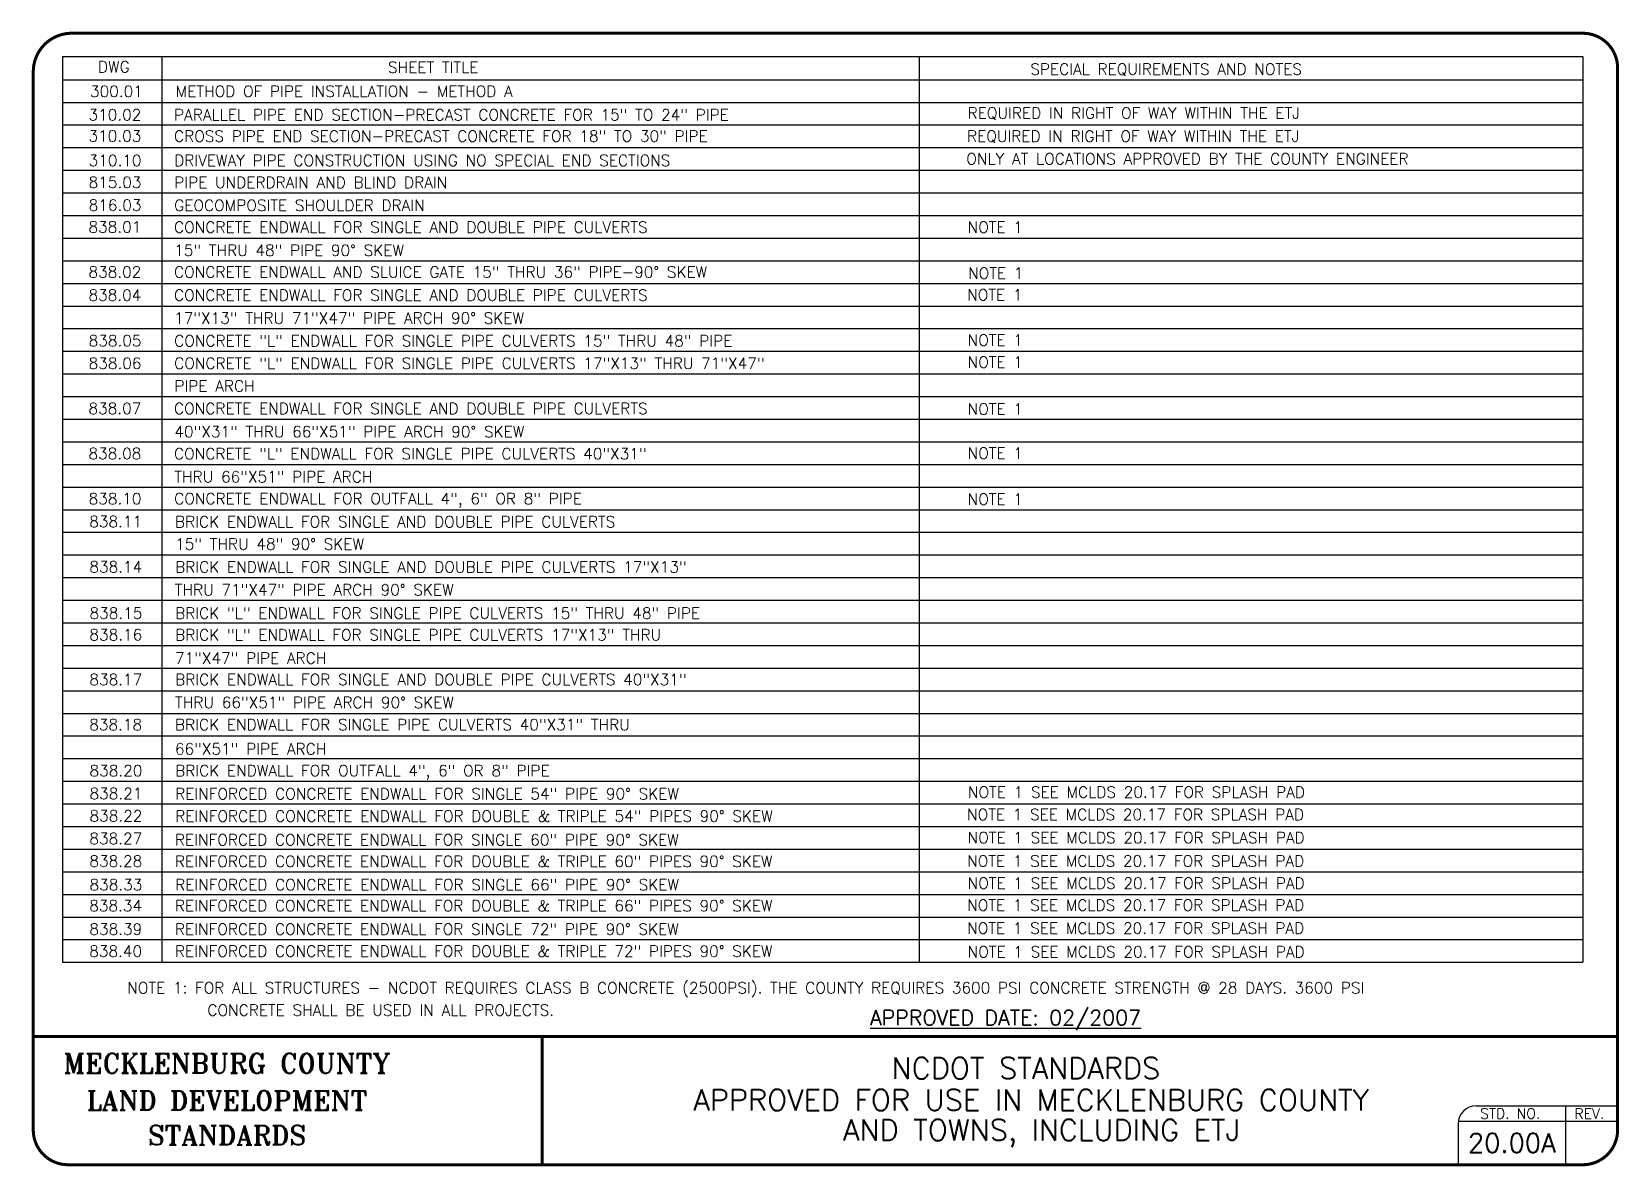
# Model space of a CAD drawing. Header units: feet. Extents: x 0 to 10.5, y 0 to 7.5.
import ezdxf
from ezdxf.enums import TextEntityAlignment as Align

# ---------------------------------------------------------------- set-up
doc = ezdxf.new("R2010")
doc.units = ezdxf.units.FT
doc.header["$LTSCALE"] = 0.5
doc.header["$MEASUREMENT"] = 0
doc.layers.add('MECK-DETAIL', color=7, linetype='CONTINUOUS')
doc.styles.add('ROMANS', font='romans', dxfattribs={"height": 2})
doc.styles.add('ROMANT', font='romant')
doc.styles.get("Standard").update_dxf_attribs({"font": 'simplex'})

# ---------------------------------------------------------------- blocks, each defined once
blk = doc.blocks.new('MECKCOUNTYSEAL')
at = {"layer": 'MECK-DETAIL', "color": 7, "const_width": 0.02}
blk.add_lwpolyline([(3.143, 0.85), (3.143, 0)], dxfattribs=at)
at = {"layer": 'MECK-DETAIL', "color": 7, "style": 'ROMANT'}
for s, height, p in [('MECKLENBURG COUNTY', 0.12871, (1.054, 0.608)), ('LAND DEVELOPMENT', 0.12871, (1.054, 0.362)), ('STANDARDS', 0.1287, (1.054, 0.131))]:
    blk.add_text(s, height=height, dxfattribs=at).set_placement(p, align=Align.CENTER)

msp = doc.modelspace()

# ---------------------------------------------------------------- linework, layer by layer
at = {"layer": 'MECK-DETAIL', "color": 7}
for p, q in [((0.193, 7.346), (0.193, 1.342)), ((0.193, 7.346), (10.268, 7.346)), ((0.852, 7.344), (0.852, 1.342)), ((5.87, 7.345), (5.87, 1.342)), ((10.268, 7.346), (10.268, 1.342)), ((0.193, 7.192), (10.268, 7.192)), ((0.193, 7.042), (10.268, 7.042)), ((0.193, 6.892), (10.268, 6.892)), ((0.193, 6.742), (10.268, 6.742)), ((0.193, 6.592), (10.268, 6.592)), ((0.193, 6.442), (10.268, 6.442)), ((0.193, 6.292), (10.268, 6.292)), ((0.193, 6.142), (10.268, 6.142)), ((0.193, 5.992), (10.268, 5.992)), ((0.193, 5.842), (10.268, 5.842)), ((0.193, 5.692), (10.268, 5.692)), ((0.193, 5.542), (10.268, 5.542)), ((0.193, 5.392), (10.268, 5.392)), ((0.193, 5.242), (10.268, 5.242)), ((0.193, 5.092), (10.268, 5.092)), ((0.193, 4.942), (10.268, 4.942)), ((0.193, 4.792), (10.268, 4.792)), ((0.193, 4.642), (10.268, 4.642)), ((0.193, 4.492), (10.268, 4.492)), ((0.193, 4.342), (10.268, 4.342)), ((0.193, 4.192), (10.268, 4.192)), ((0.193, 4.042), (10.268, 4.042)), ((0.193, 3.892), (10.268, 3.892)), ((0.193, 3.742), (10.268, 3.742)), ((0.193, 3.592), (10.268, 3.592)), ((0.193, 3.442), (10.268, 3.442)), ((0.193, 3.292), (10.268, 3.292)), ((0.193, 3.142), (10.268, 3.142)), ((0.193, 2.992), (10.268, 2.992)), ((0.193, 2.842), (10.268, 2.842)), ((0.193, 2.692), (10.268, 2.692)), ((0.193, 2.542), (10.268, 2.542)), ((0.193, 2.392), (10.268, 2.392)), ((0.193, 2.242), (10.268, 2.242)), ((0.193, 2.092), (10.268, 2.092)), ((0.193, 1.942), (10.268, 1.942)), ((0.193, 1.792), (10.268, 1.792)), ((0.193, 1.642), (10.268, 1.642)), ((0.193, 1.492), (10.268, 1.492)), ((0.193, 1.342), (10.268, 1.342)), ((9.562, 0.391), (10.504, 0.391)), ((10.153, 0.391), (10.153, 0)), ((9.442, 0.271), (9.442, 0)), ((9.444, 0.289), (10.499, 0.289))]:
    msp.add_line(p, q, dxfattribs=at)
at = {"layer": 'MECK-DETAIL', "color": 7, "const_width": 0.02}
msp.add_lwpolyline([(0.244, 7.5), (10.269, 7.5, -0.414215), (10.499, 7.27), (10.499, 0.23, -0.414214), (10.269, 0), (0.23, 0, -0.414214), (0, 0.23), (0, 7.245, -0.401569), (0.244, 7.5, -0.650938)], format="xyb", dxfattribs=at)
msp.add_lwpolyline([(0.002, 0.85), (10.5, 0.85)], dxfattribs=at)
at = {"layer": 'MECK-DETAIL', "color": 7}
msp.add_arc((9.562, 0.271), 0.12, 90, 180, dxfattribs=at)

# ---------------------------------------------------------------- block references
at = {"layer": 'MECK-DETAIL'}
msp.add_blockref('MECKCOUNTYSEAL', (0.23, 0), dxfattribs=at)

# ---------------------------------------------------------------- texts
at = {"layer": 'MECK-DETAIL', "color": 7, "style": 'ROMANS'}
for s, height, p in [('DWG', 0.0743, (0.429, 7.24)), ('SHEET TITLE', 0.07434, (2.351, 7.237)), ('SPECIAL REQUIREMENTS AND NOTES', 0.07434, (6.607, 7.225)), ('300.01', 0.0743, (0.376, 7.078)), ('METHOD OF PIPE INSTALLATION - METHOD A', 0.07434, (0.944, 7.078)), ('310.02', 0.0743, (0.366, 6.922)), ('PARALLEL PIPE END SECTION-PRECAST CONCRETE FOR 15" TO 24" PIPE', 0.07434, (0.933, 6.922)), ('REQUIRED IN RIGHT OF WAY WITHIN THE ETJ', 0.07434, (6.192, 6.934)), ('310.03', 0.0743, (0.366, 6.782)), ('CROSS PIPE END SECTION-PRECAST CONCRETE FOR 18" TO 30" PIPE', 0.07434, (0.933, 6.781)), ('REQUIRED IN RIGHT OF WAY WITHIN THE ETJ', 0.07434, (6.188, 6.78)), ('310.10', 0.0743, (0.367, 6.62)), ('DRIVEWAY PIPE CONSTRUCTION USING NO SPECIAL END SECTIONS', 0.07434, (0.934, 6.62)), ('ONLY AT LOCATIONS APPROVED BY THE COUNTY ENGINEER', 0.07434, (6.183, 6.631)), ('815.03', 0.0743, (0.367, 6.475)), ('PIPE UNDERDRAIN AND BLIND DRAIN', 0.07434, (0.934, 6.474)), ('816.03', 0.0743, (0.367, 6.323)), ('GEOCOMPOSITE SHOULDER DRAIN', 0.07434, (0.934, 6.322)), ('838.01', 0.0743, (0.366, 6.179)), ('CONCRETE ENDWALL FOR SINGLE AND DOUBLE PIPE CULVERTS', 0.07434, (0.933, 6.178)), ('NOTE 1', 0.0743, (6.192, 6.177)), ('15" THRU 48" PIPE 90%%D SKEW', 0.07434, (0.934, 6.024)), ('838.02', 0.0743, (0.366, 5.88)), ('CONCRETE ENDWALL AND SLUICE GATE 15" THRU 36" PIPE-90%%D SKEW', 0.07434, (0.933, 5.88)), ('NOTE 1', 0.0743, (6.195, 5.872)), ('838.04', 0.0743, (0.366, 5.727)), ('CONCRETE ENDWALL FOR SINGLE AND DOUBLE PIPE CULVERTS', 0.07434, (0.933, 5.727)), ('NOTE 1', 0.0743, (6.189, 5.729)), ('17"X13" THRU 71"X47" PIPE ARCH 90%%D SKEW', 0.07434, (0.933, 5.575)), ('838.05', 0.0743, (0.367, 5.425)), ('CONCRETE "L" ENDWALL FOR SINGLE PIPE CULVERTS 15" THRU 48" PIPE', 0.07434, (0.934, 5.424)), ('NOTE 1', 0.0743, (6.192, 5.429)), ('838.06', 0.0743, (0.367, 5.275)), ('CONCRETE "L" ENDWALL FOR SINGLE PIPE CULVERTS 17"X13" THRU 71"X47"', 0.07434, (0.934, 5.275)), ('NOTE 1', 0.0743, (6.192, 5.283)), ('PIPE ARCH', 0.0743, (0.935, 5.125)), ('838.07', 0.0743, (0.366, 4.976)), ('CONCRETE ENDWALL FOR SINGLE AND DOUBLE PIPE CULVERTS', 0.07434, (0.933, 4.975)), ('NOTE 1', 0.0743, (6.192, 4.972)), ('40"X31" THRU 66"X51" PIPE ARCH 90%%D SKEW', 0.07434, (0.935, 4.822)), ('838.08', 0.0743, (0.366, 4.677)), ('CONCRETE "L" ENDWALL FOR SINGLE PIPE CULVERTS 40"X31"', 0.07434, (0.933, 4.676)), ('NOTE 1', 0.0743, (6.192, 4.679)), ('THRU 66"X51" PIPE ARCH', 0.07434, (0.935, 4.523)), ('838.10', 0.0743, (0.367, 4.378)), ('CONCRETE ENDWALL FOR OUTFALL 4", 6" OR 8" PIPE', 0.07434, (0.934, 4.378)), ('NOTE 1', 0.0743, (6.192, 4.375)), ('838.11', 0.0743, (0.371, 4.226)), ('BRICK ENDWALL FOR SINGLE AND DOUBLE PIPE CULVERTS', 0.07434, (0.939, 4.225)), ('15" THRU 48" 90%%D SKEW ', 0.07434, (0.94, 4.077)), ('838.14', 0.0743, (0.372, 3.926)), ('BRICK ENDWALL FOR SINGLE AND DOUBLE PIPE CULVERTS 17"X13"', 0.07434, (0.94, 3.925)), ('THRU 71"X47" PIPE ARCH 90%%D SKEW', 0.07434, (0.938, 3.774)), ('838.15', 0.0743, (0.373, 3.619)), ('BRICK "L" ENDWALL FOR SINGLE PIPE CULVERTS 15" THRU 48" PIPE', 0.07434, (0.94, 3.619)), ('838.16', 0.0743, (0.372, 3.476)), ('BRICK "L" ENDWALL FOR SINGLE PIPE CULVERTS 17"X13" THRU', 0.07434, (0.94, 3.475)), ('71"X47" PIPE ARCH', 0.07434, (0.939, 3.321)), ('838.17', 0.0743, (0.372, 3.179)), ('BRICK ENDWALL FOR SINGLE AND DOUBLE PIPE CULVERTS 40"X31"', 0.07434, (0.94, 3.179)), ('THRU 66"X51" PIPE ARCH 90%%D SKEW', 0.07434, (0.94, 3.027)), ('838.18', 0.0743, (0.371, 2.88)), ('BRICK ENDWALL FOR SINGLE PIPE CULVERTS 40"X31" THRU', 0.07434, (0.939, 2.88)), ('66"X51" PIPE ARCH', 0.07434, (0.939, 2.719)), ('838.20', 0.0743, (0.373, 2.575)), ('BRICK ENDWALL FOR OUTFALL 4", 6" OR 8" PIPE', 0.07434, (0.94, 2.575)), ('838.21', 0.0743, (0.373, 2.423)), ('REINFORCED CONCRETE ENDWALL FOR SINGLE 54" PIPE 90%%D SKEW', 0.07434, (0.94, 2.422)), ('NOTE 1 SEE MCLDS 20.17 FOR SPLASH PAD', 0.07434, (6.194, 2.433)), ('838.22', 0.0743, (0.373, 2.275)), ('REINFORCED CONCRETE ENDWALL FOR DOUBLE & TRIPLE 54" PIPES 90%%D SKEW', 0.07434, (0.94, 2.274)), ('NOTE 1 SEE MCLDS 20.17 FOR SPLASH PAD', 0.07434, (6.188, 2.284)), ('838.27', 0.0743, (0.372, 2.125)), ('REINFORCED CONCRETE ENDWALL FOR SINGLE 60" PIPE 90%%D SKEW', 0.07434, (0.939, 2.116)), ('NOTE 1 SEE MCLDS 20.17 FOR SPLASH PAD', 0.07434, (6.192, 2.131)), ('838.28', 0.0743, (0.372, 1.975)), ('REINFORCED CONCRETE ENDWALL FOR DOUBLE & TRIPLE 60" PIPES 90%%D SKEW ', 0.07434, (0.939, 1.974)), ('NOTE 1 SEE MCLDS 20.17 FOR SPLASH PAD', 0.07434, (6.189, 1.976)), ('838.33', 0.0743, (0.373, 1.819)), ('REINFORCED CONCRETE ENDWALL FOR SINGLE 66" PIPE 90%%D SKEW', 0.07434, (0.94, 1.819)), ('NOTE 1 SEE MCLDS 20.17 FOR SPLASH PAD', 0.07434, (6.192, 1.829)), ('838.34', 0.0743, (0.371, 1.68)), ('REINFORCED CONCRETE ENDWALL FOR DOUBLE & TRIPLE 66" PIPES 90%%D SKEW', 0.07434, (0.939, 1.68)), ('NOTE 1 SEE MCLDS 20.17 FOR SPLASH PAD', 0.07434, (6.189, 1.684)), ('838.39', 0.0743, (0.372, 1.524)), ('REINFORCED CONCRETE ENDWALL FOR SINGLE 72" PIPE 90%%D SKEW', 0.07434, (0.939, 1.524)), ('NOTE 1 SEE MCLDS 20.17 FOR SPLASH PAD', 0.07434, (6.189, 1.531)), ('838.40', 0.0743, (0.371, 1.378)), ('REINFORCED CONCRETE ENDWALL FOR DOUBLE & TRIPLE 72" PIPES 90%%D SKEW', 0.07434, (0.939, 1.378)), ('NOTE 1 SEE MCLDS 20.17 FOR SPLASH PAD', 0.07434, (6.192, 1.374)), ('NOTE 1: FOR ALL STRUCTURES - NCDOT REQUIRES CLASS B CONCRETE (2500PSI). THE COUNTY REQUIRES 3600 PSI CONCRETE STRENGTH @ 28 DAYS. 3600 PSI', 0.074342, (0.623, 1.136)), ('CONCRETE SHALL BE USED IN ALL PROJECTS.', 0.07434, (1.154, 0.987)), ('STD. NO.', 0.068, (9.588, 0.305)), ('REV.', 0.068, (10.213, 0.305))]:
    msp.add_text(s, height=height, dxfattribs=at).set_placement(p)
at = {"layer": 'MECK-DETAIL', "color": 7}
msp.add_text('%%UAPPROVED DATE: 02/2007', height=0.1, dxfattribs=at).set_placement((6.443, 0.895), align=Align.BOTTOM_CENTER)
at = {"layer": 'MECK-DETAIL', "color": 7, "style": 'ROMANS'}
for s, p in [('NCDOT STANDARDS', (6.578, 0.64)), ('APPROVED FOR USE IN MECKLENBURG COUNTY', (6.613, 0.429)), ('AND TOWNS, INCLUDING ETJ', (6.682, 0.209))]:
    msp.add_text(s, height=0.1408, dxfattribs=at).set_placement(p, align=Align.MIDDLE)
msp.add_text('20.00A', height=0.1255, dxfattribs=at).set_placement((9.798, 0.145), align=Align.MIDDLE_CENTER)

doc.saveas('drawing.dxf')
